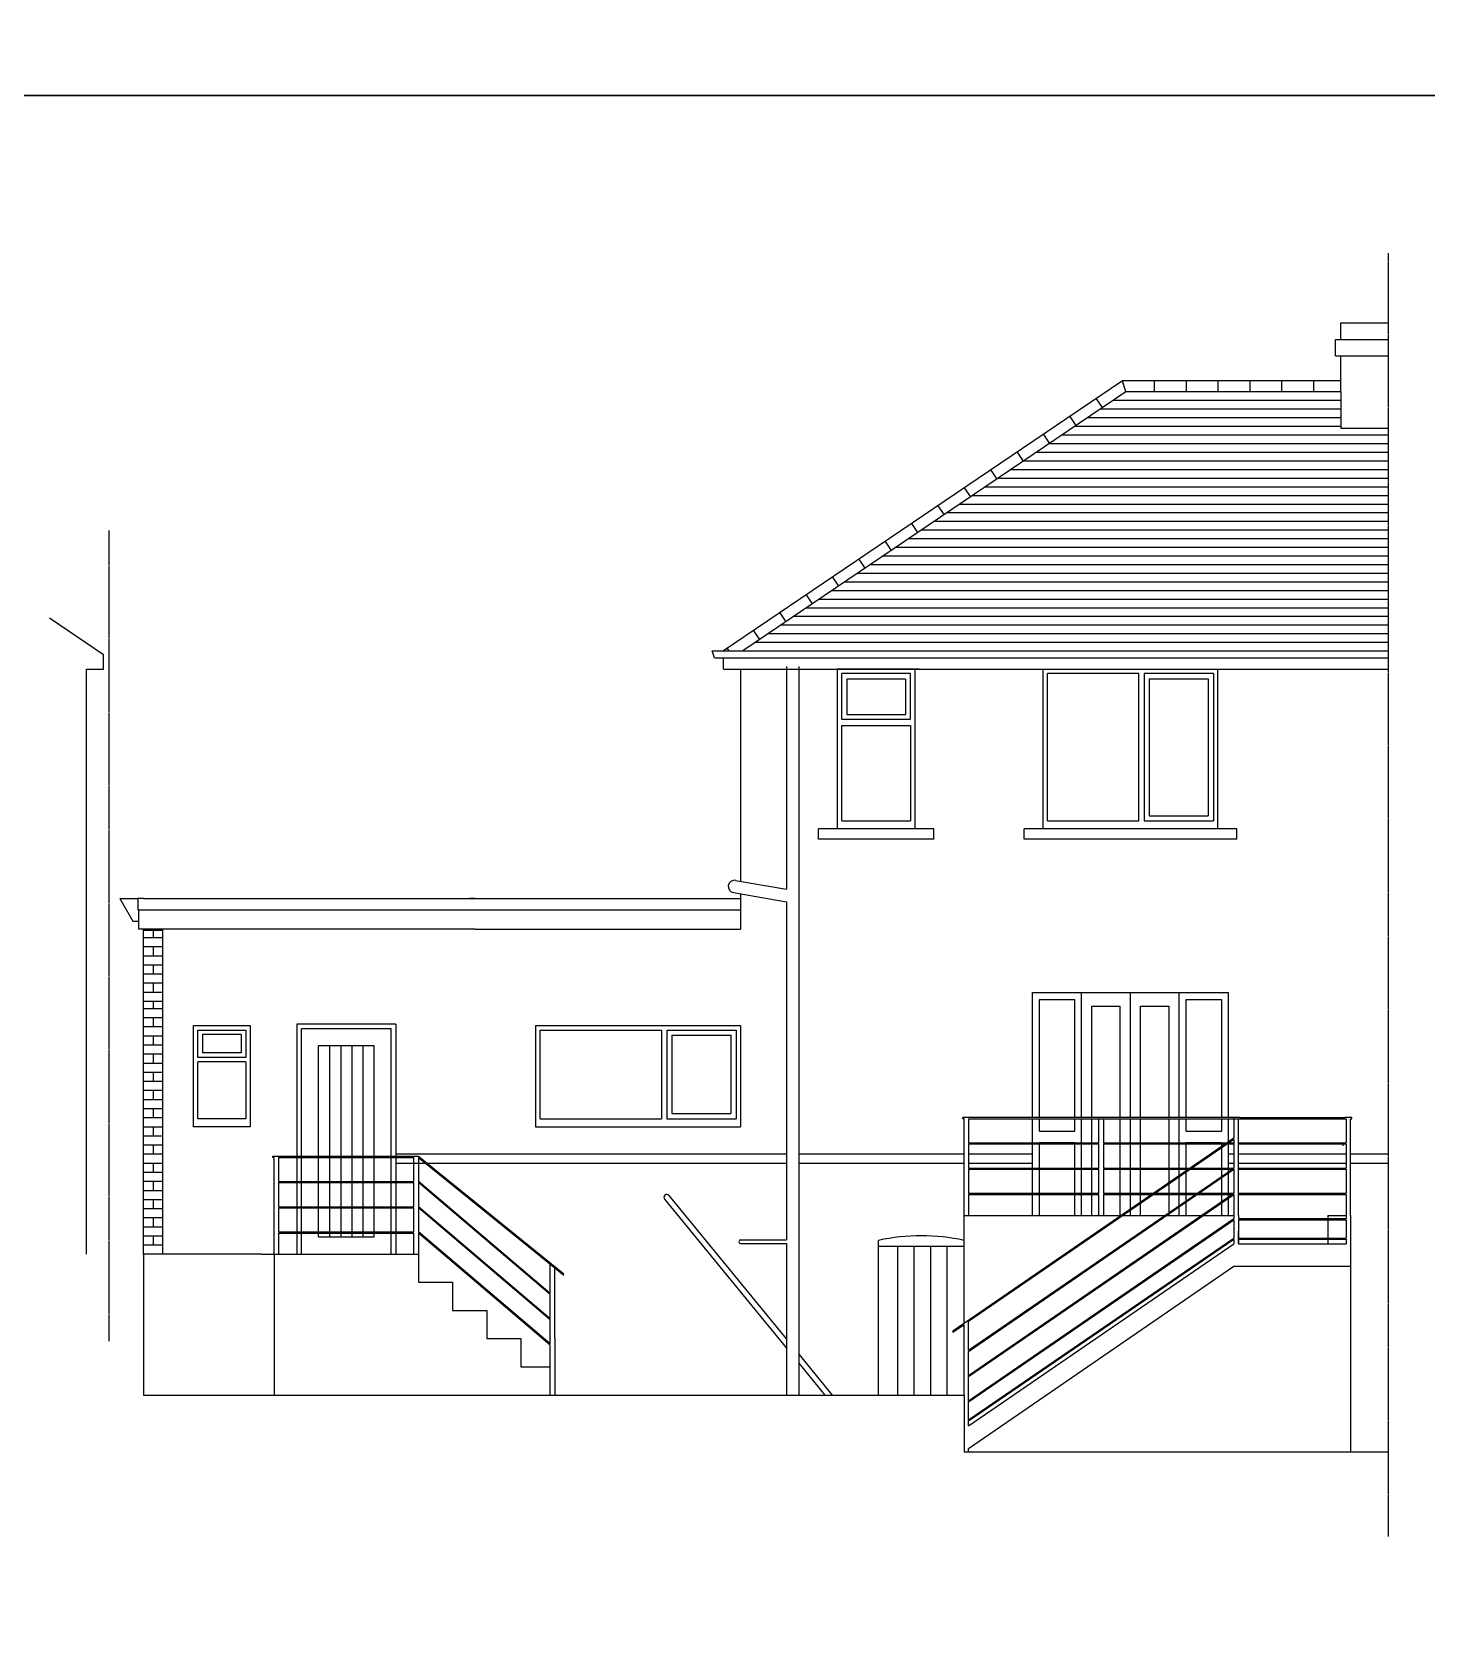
# Model space of a CAD drawing. Header units: millimetres. Extents: x -11841 to 102307, y -68819 to 40378.
# Drawn here: x 2307 to 14577, y -480 to 13636 of the extents above; entities that cross this region are included whole.
import ezdxf

# ---------------------------------------------------------------- set-up
doc = ezdxf.new("R2010")
doc.units = ezdxf.units.MM
doc.linetypes.add('ACAD_ISO02W100', pattern=[15, 12, -3])
doc.layers.add('A-Walls', color=7, linetype='Continuous')
doc.layers.add('Border', color=7, linetype='Continuous', plot=False)

msp = doc.modelspace()

# ---------------------------------------------------------------- linework, layer by layer
at = {"linetype": 'ACAD_ISO02W100'}
msp.add_line((2985.7, 2120.4), (2985.7, 9250.8), dxfattribs=at)
at = {"ltscale": 0.58}
for p, q in [((8941.9, 8055.6), (8941.9, 6096)), ((9051.9, 8055.6), (9051.9, 1647.8)), ((8495.1, 6174.7), (8941.9, 6096)), ((8476, 6066.4), (8941.9, 5984.3)), ((8941.9, 5984.3), (8941.9, 3011.8)), ((7909, 3402), (8941.9, 2140.2)), ((7870.3, 3370.3), (8941.9, 2061.3)), ((8539.7, 3011.8), (8941.9, 3011.8)), ((8539.7, 2979.8), (8941.9, 2979.8)), ((8941.9, 2979.8), (8941.9, 1647.8)), ((8941.9, 2859.8), (8941.9, 1647.8)), ((9051.9, 2005.8), (9345, 1647.8)), ((9051.9, 1926.9), (9280.3, 1647.8))]:
    msp.add_line(p, q, dxfattribs=at)
for p, q in [((2785.7, 2887.8), (2785.7, 8032.8)), ((2785.7, 8032.8), (2935.7, 8032.8)), ((12043.7, 6697.8), (12043.7, 7992.8)), ((12133.7, 7947.8), (12653.7, 7947.8)), ((12133.7, 6742.8), (12653.7, 6742.8)), ((3077.7, 6015.8), (3235.7, 6015.8)), ((3077.7, 6015.8), (3193.2, 5815.8)), ((3285.7, 6015.8), (3235.7, 6015.8)), ((3235.7, 6015.8), (3235.7, 5915.8)), ((6205.7, 6015.8), (6155.7, 6015.8)), ((3193.2, 5815.8), (3245.7, 5815.8)), ((3235.7, 5915.8), (3285.7, 5915.8)), ((3245.7, 5745.8), (3245.7, 5915.8)), ((6155.7, 5915.8), (6205.7, 5915.8)), ((3285.7, 5745.8), (3245.7, 5745.8)), ((6205.7, 5745.8), (3285.7, 5745.8)), ((3285.7, 5735.8), (3455.7, 5735.8)), ((3285.7, 5671.8), (3455.7, 5671.8)), ((3370.7, 5735.8), (3370.7, 5671.8)), ((3455.7, 2887.8), (3455.7, 5745.8)), ((6205.7, 5745.8), (6165.7, 5745.8)), ((3285.7, 5591.8), (3455.7, 5591.8)), ((3285.7, 5511.8), (3455.7, 5511.8)), ((3370.7, 5591.8), (3370.7, 5511.8)), ((3285.7, 5431.8), (3455.7, 5431.8)), ((3370.7, 5431.8), (3370.7, 5351.8)), ((3285.7, 5351.8), (3455.7, 5351.8)), ((3285.7, 5271.8), (3455.7, 5271.8)), ((3370.7, 5271.8), (3370.7, 5191.8)), ((3285.7, 5191.8), (3455.7, 5191.8)), ((3285.7, 5111.8), (3455.7, 5111.8)), ((3370.7, 5111.8), (3370.7, 5047.8)), ((11108.7, 4087.8), (11108.7, 5187.8)), ((11108.7, 5187.8), (12828.7, 5187.8)), ((11168.7, 4087.8), (11168.7, 5127.8)), ((11168.7, 5127.8), (11478.7, 5127.8)), ((11478.7, 4087.8), (11478.7, 5127.8)), ((11538.7, 4087.8), (11538.7, 5187.8)), ((11968.7, 4087.8), (11968.7, 5187.8)), ((12398.7, 4087.8), (12398.7, 5187.8)), ((12458.7, 5127.8), (12768.7, 5127.8)), ((12458.7, 4087.8), (12458.7, 5127.8)), ((12768.7, 5127.8), (12768.7, 4087.8)), ((12828.7, 5187.8), (12828.7, 4087.8)), ((3285.7, 5047.8), (3455.7, 5047.8)), ((3285.7, 4967.8), (3455.7, 4967.8)), ((3370.7, 4967.8), (3370.7, 4887.8)), ((11628.7, 5067.8), (11878.7, 5067.8)), ((11628.7, 4087.8), (11628.7, 5067.8)), ((11878.7, 4087.8), (11878.7, 5067.8)), ((12058.7, 5067.8), (12308.7, 5067.8)), ((12058.7, 4087.8), (12058.7, 5067.8)), ((12308.7, 4087.8), (12308.7, 5067.8)), ((3285.7, 4887.8), (3455.7, 4887.8)), ((3285.7, 4807.8), (3455.7, 4807.8)), ((3370.7, 4807.8), (3370.7, 4727.8)), ((3725.7, 4897.8), (4225.7, 4897.8)), ((3725.7, 4007.8), (3725.7, 4897.8)), ((3765.7, 4857.8), (4185.7, 4857.8)), ((3765.7, 4617.8), (3765.7, 4857.8)), ((3805.7, 4817.8), (3805.7, 4657.8)), ((4145.7, 4817.8), (3805.7, 4817.8)), ((4145.7, 4817.8), (4145.7, 4657.8)), ((4185.7, 4857.8), (4185.7, 4617.8)), ((4225.7, 4897.8), (4225.7, 4007.8)), ((5505.7, 4908.8), (4635.7, 4908.8)), ((4635.7, 4908.8), (4635.7, 3747.8)), ((5465.7, 4868.8), (4675.7, 4868.8)), ((4675.7, 3747.8), (4675.7, 4868.8)), ((5465.7, 3747.8), (5465.7, 4868.8)), ((5505.7, 4908.8), (5505.7, 3747.8)), ((6735.7, 4897.8), (8539.7, 4897.8)), ((6775.7, 4857.8), (7844.7, 4857.8)), ((7889.7, 4857.8), (8499.7, 4857.8)), ((7934.7, 4812.8), (8454.7, 4812.8)), ((3285.7, 4727.8), (3455.7, 4727.8)), ((5315.7, 4718.8), (4825.7, 4718.8)), ((4825.7, 3747.8), (4825.7, 4718.8)), ((4923.7, 4718.8), (4923.7, 3747.8)), ((5021.7, 4718.8), (5021.7, 3747.8)), ((5119.7, 4718.8), (5119.7, 3747.8)), ((5217.7, 4718.8), (5217.7, 3747.8)), ((5315.7, 3747.8), (5315.7, 4718.8)), ((3285.7, 4647.8), (3455.7, 4647.8)), ((3285.7, 4567.8), (3455.7, 4567.8)), ((3370.7, 4647.8), (3370.7, 4567.8)), ((4185.7, 4617.8), (3765.7, 4617.8)), ((3765.7, 4077.8), (3765.7, 4577.8)), ((4185.7, 4577.8), (3765.7, 4577.8)), ((4145.7, 4657.8), (3805.7, 4657.8)), ((4185.7, 4577.8), (4185.7, 4077.8)), ((3285.7, 4487.8), (3455.7, 4487.8)), ((3285.7, 4407.8), (3455.7, 4407.8)), ((3370.7, 4487.8), (3370.7, 4407.8)), ((3285.7, 4327.8), (3455.7, 4327.8)), ((3285.7, 4247.8), (3455.7, 4247.8)), ((3370.7, 4327.8), (3370.7, 4247.8)), ((3285.7, 4167.8), (3455.7, 4167.8)), ((3370.7, 4167.8), (3370.7, 4087.8)), ((7934.7, 4122.8), (8454.7, 4122.8)), ((3285.7, 4087.8), (3455.7, 4087.8)), ((3285.7, 4007.8), (3455.7, 4007.8)), ((3370.7, 4007.8), (3370.7, 3927.8)), ((4225.7, 4007.8), (3725.7, 4007.8)), ((4185.7, 4077.8), (3765.7, 4077.8)), ((6735.7, 4007.8), (8539.7, 4007.8)), ((10495.7, 4077.8), (10495.7, 4087.8)), ((12928.7, 4087.8), (10495.7, 4087.8)), ((10505.7, 4077.8), (10495.7, 4077.8)), ((10505.7, 3227.8), (10505.7, 4077.8)), ((10545.7, 4077.8), (10545.7, 3865.8)), ((10545.7, 4077.8), (11692.2, 4077.8)), ((10972, 4077.7), (12305.5, 4077.7)), ((11108.7, 3865.8), (11108.7, 4077.8)), ((11168.7, 3967.8), (11168.7, 4077.8)), ((11168.7, 3967.8), (11478.7, 3967.8)), ((11478.7, 3967.8), (11478.7, 4077.8)), ((11538.7, 3865.8), (11538.7, 4077.8)), ((11628.7, 3865.8), (11628.7, 4077.8)), ((11692.2, 3865.8), (11692.2, 4077.8)), ((11732.2, 4077.8), (11732.2, 3865.8)), ((11732.2, 4077.8), (12878.7, 4077.8)), ((11878.7, 3865.8), (11878.7, 4077.8)), ((11968.7, 3865.8), (11968.7, 4077.8)), ((12058.7, 3865.8), (12058.7, 4077.8)), ((12305.5, 4077.7), (12877.8, 4077.7)), ((12308.7, 3865.8), (12308.7, 4077.8)), ((12398.7, 3865.8), (12398.7, 4077.8)), ((12458.7, 3967.8), (12458.7, 4077.8)), ((12458.7, 3967.8), (12768.7, 3967.8)), ((12768.7, 4077.8), (12768.7, 3967.8)), ((12828.7, 4077.8), (12828.7, 3873.6)), ((12878.7, 4077.8), (12878.7, 4087.8)), ((12878.7, 4077.8), (12878.7, 3908)), ((12888.1, 4077.7), (13630.9, 4077.7)), ((12918.7, 3227.8), (12918.7, 4077.8)), ((12918.7, 4077.8), (12928.7, 4077.8)), ((12928.7, 4087.8), (13855.7, 4087.8)), ((12928.7, 4077.8), (13865.7, 4077.8)), ((13915.7, 4087.8), (13855.7, 4087.8)), ((13855.7, 4077.8), (13865.7, 4077.8)), ((13865.7, 4077.8), (13865.7, 3865.8)), ((13905.7, 3227.8), (13905.7, 4077.8)), ((13905.7, 4077.8), (13915.7, 4077.8)), ((13915.7, 4077.8), (13915.7, 4087.8)), ((3285.7, 3927.8), (3445.7, 3927.8)), ((3285.7, 3847.8), (3455.7, 3847.8)), ((3370.7, 3847.8), (3370.7, 3767.8)), ((12878.7, 3908), (10406.8, 2210)), ((12878.7, 3895.8), (10545.7, 2293.3)), ((10545.7, 3865.8), (11692.2, 3865.8)), ((10545.7, 3855.8), (10545.7, 3643.8)), ((10545.7, 3855.8), (11692.2, 3855.8)), ((11108.7, 3643.8), (11108.7, 3855.8)), ((11168.7, 3865.8), (11168.7, 3867.8)), ((11168.7, 3867.8), (11478.7, 3867.8)), ((11168.7, 3643.8), (11168.7, 3855.8)), ((11478.7, 3865.8), (11478.7, 3867.8)), ((11478.7, 3643.8), (11478.7, 3855.8)), ((11538.7, 3643.8), (11538.7, 3855.8)), ((11628.7, 3643.8), (11628.7, 3855.8)), ((11692.2, 3643.8), (11692.2, 3855.8)), ((11732.2, 3865.8), (12817.3, 3865.8)), ((11732.2, 3855.8), (11732.2, 3643.8)), ((11732.2, 3855.8), (12802.8, 3855.8)), ((11878.7, 3643.8), (11878.7, 3855.8)), ((11968.7, 3643.8), (11968.7, 3855.8)), ((12058.7, 3643.8), (12058.7, 3855.8)), ((12308.7, 3643.8), (12308.7, 3855.8)), ((12398.7, 3643.8), (12398.7, 3855.8)), ((12458.7, 3643.8), (12458.7, 3867.8)), ((12458.7, 3867.8), (12768.7, 3867.8)), ((12768.7, 3867.8), (12768.7, 3865.8)), ((12768.7, 3865.8), (12817.3, 3865.8)), ((12768.7, 3855.8), (12768.7, 3816.6)), ((12768.7, 3855.8), (12768.7, 3643.8)), ((12820.5, 3855.8), (12878.7, 3855.8)), ((12828.7, 3853.9), (12828.7, 3643.8)), ((12831, 3855.8), (12878.7, 3855.8)), ((12835, 3865.8), (12878.7, 3865.8)), ((12878.7, 3895.8), (12878.7, 3855.8)), ((12878.7, 3855.8), (12878.7, 3643.8)), ((12918.7, 3865.8), (13865.7, 3865.8)), ((12918.7, 3855.8), (13865.7, 3855.8)), ((13865.7, 3855.8), (13865.7, 3643.8)), ((3285.7, 3767.8), (3455.7, 3767.8)), ((3285.7, 3687.8), (3455.7, 3687.8)), ((3370.7, 3687.8), (3370.7, 3607.8)), ((4425.7, 3737.8), (4425.7, 3747.8)), ((4425.7, 3747.8), (5705.7, 3747.8)), ((4435.7, 3737.8), (4425.7, 3737.8)), ((4435.7, 2887.8), (4435.7, 3737.8)), ((4475.7, 3737.8), (4475.7, 3525.8)), ((4475.7, 3737.8), (5665.7, 3737.8)), ((4635.7, 3737.8), (4635.7, 3525.8)), ((4675.7, 3525.8), (4675.7, 3737.8)), ((4825.7, 3525.8), (4825.7, 3737.8)), ((4923.7, 3737.8), (4923.7, 3525.8)), ((5021.7, 3737.8), (5021.7, 3525.8)), ((5119.7, 3737.8), (5119.7, 3525.8)), ((5217.7, 3737.8), (5217.7, 3525.8)), ((5315.7, 3525.8), (5315.7, 3737.8)), ((5465.7, 3525.8), (5465.7, 3737.8)), ((5505.7, 3737.8), (5505.7, 3525.8)), ((5665.7, 3525.8), (5665.7, 3737.8)), ((5705.7, 3747.8), (6983.4, 2712.9)), ((5705.7, 3737.8), (5705.7, 3525.8)), ((5705.7, 3737.8), (6905.7, 2765.8)), ((3285.7, 3607.8), (3455.7, 3607.8)), ((10545.7, 3643.8), (11692.2, 3643.8)), ((10545.7, 2041.3), (12878.7, 3643.8)), ((10545.7, 3633.8), (10545.7, 3421.8)), ((10545.7, 3633.8), (11692.2, 3633.8)), ((10545.7, 2031.3), (12878.7, 3633.8)), ((11108.7, 3421.8), (11108.7, 3633.8)), ((11168.7, 3421.8), (11168.7, 3633.8)), ((11478.7, 3421.8), (11478.7, 3633.8)), ((11538.7, 3421.8), (11538.7, 3633.8)), ((11628.7, 3421.8), (11628.7, 3633.8)), ((11692.2, 3421.8), (11692.2, 3633.8)), ((11732.2, 3643.8), (12494.2, 3643.8)), ((11732.2, 3633.8), (11732.2, 3421.8)), ((11732.2, 3633.8), (12479.6, 3633.8)), ((11878.7, 3421.8), (11878.7, 3633.8)), ((11968.7, 3421.8), (11968.7, 3633.8)), ((12058.7, 3421.8), (12058.7, 3633.8)), ((12308.7, 3516.4), (12308.7, 3633.8)), ((12398.7, 3578.3), (12398.7, 3633.8)), ((12398.7, 3421.8), (12398.7, 3566.1)), ((12458.7, 3619.5), (12458.7, 3633.8)), ((12458.7, 3421.8), (12458.7, 3607.3)), ((12458.7, 3421.8), (12458.7, 3543.4)), ((12497.3, 3633.8), (12768.7, 3633.8)), ((12511.8, 3643.8), (12768.7, 3643.8)), ((12566.4, 3633.8), (12864.1, 3633.8)), ((12578.4, 3643.8), (12878.7, 3643.8)), ((12768.7, 3633.8), (12768.7, 3421.8)), ((12828.7, 3633.8), (12828.7, 3421.8)), ((12878.7, 3633.8), (12878.7, 3421.8)), ((12918.7, 3643.8), (13865.7, 3643.8)), ((12918.7, 3633.8), (13865.7, 3633.8)), ((13865.7, 3633.8), (13865.7, 3421.8)), ((3285.7, 3527.8), (3455.7, 3527.8)), ((3285.7, 3447.8), (3455.7, 3447.8)), ((3370.7, 3527.8), (3370.7, 3447.8)), ((4475.7, 3525.8), (5665.7, 3525.8)), ((4475.7, 3515.8), (4475.7, 3303.8)), ((4475.7, 3515.8), (5665.7, 3515.8)), ((4635.7, 3515.8), (4635.7, 3303.8)), ((4675.7, 3303.8), (4675.7, 3515.8)), ((4825.7, 3303.8), (4825.7, 3515.8)), ((4923.7, 3515.8), (4923.7, 3303.8)), ((5021.7, 3515.8), (5021.7, 3303.8)), ((5119.7, 3515.8), (5119.7, 3303.8)), ((5217.7, 3515.8), (5217.7, 3303.8)), ((5315.7, 3303.8), (5315.7, 3515.8)), ((5465.7, 3303.8), (5465.7, 3515.8)), ((5505.7, 3515.8), (5505.7, 3303.8)), ((5665.7, 3303.8), (5665.7, 3515.8)), ((6865.7, 2541.3), (5705.7, 3525.8)), ((5705.7, 3515.8), (5705.7, 3303.8)), ((6865.7, 2531.3), (5705.7, 3515.8)), ((10545.7, 3421.8), (11692.2, 3421.8)), ((10545.7, 1819.3), (12878.7, 3421.8)), ((10545.7, 3411.8), (10545.7, 3227.8)), ((10545.7, 3411.8), (11692.2, 3411.8)), ((10545.7, 1809.3), (12878.7, 3411.8)), ((11108.7, 3227.8), (11108.7, 3411.8)), ((11168.7, 3227.8), (11168.7, 3411.8)), ((11478.7, 3227.8), (11478.7, 3411.8)), ((11538.7, 3227.8), (11538.7, 3411.8)), ((11628.7, 3227.8), (11628.7, 3411.8)), ((11692.2, 3227.8), (11692.2, 3411.8)), ((11732.2, 3421.8), (12171, 3421.8)), ((11732.2, 3411.8), (11732.2, 3227.8)), ((11732.2, 3411.8), (12156.4, 3411.8)), ((11878.7, 3227.8), (11878.7, 3411.8)), ((11968.7, 3282.9), (11968.7, 3411.8)), ((12058.7, 3344.7), (12058.7, 3411.8)), ((12058.7, 3411.8), (12156.4, 3411.8)), ((12174.1, 3411.8), (12286.3, 3411.8)), ((12174.1, 3411.8), (12540.9, 3411.8)), ((12188.6, 3421.8), (12398.7, 3421.8)), ((12308.7, 3421.8), (12308.7, 3504.3)), ((12308.7, 3252.3), (12308.7, 3411.8)), ((12313.8, 3421.8), (12555.5, 3421.8)), ((12398.7, 3421.8), (12398.7, 3493.1)), ((12398.7, 3314.1), (12398.7, 3411.8)), ((12458.7, 3355.3), (12458.7, 3411.8)), ((12555.5, 3411.8), (12864.1, 3411.8)), ((12570, 3421.8), (12878.7, 3421.8)), ((12768.7, 3411.8), (12768.7, 3346.3)), ((12828.7, 3411.8), (12828.7, 3387.5)), ((12878.7, 3411.8), (12878.7, 3199.8)), ((12918.7, 3421.8), (13865.7, 3421.8)), ((12918.7, 3411.8), (13865.7, 3411.8)), ((13865.7, 3411.8), (13865.7, 3199.8)), ((3285.7, 3367.8), (3455.7, 3367.8)), ((3285.7, 3287.8), (3455.7, 3287.8)), ((3370.7, 3367.8), (3370.7, 3287.8)), ((4475.7, 3303.8), (5665.7, 3303.8)), ((4475.7, 3293.8), (4475.7, 3081.8)), ((4475.7, 3293.8), (5665.7, 3293.8)), ((4635.7, 3293.8), (4635.7, 3081.8)), ((4675.7, 3081.8), (4675.7, 3293.8)), ((4825.7, 3081.8), (4825.7, 3293.8)), ((4923.7, 3293.8), (4923.7, 3081.8)), ((5021.7, 3293.8), (5021.7, 3081.8)), ((5119.7, 3293.8), (5119.7, 3081.8)), ((5217.7, 3293.8), (5217.7, 3081.8)), ((5315.7, 3081.8), (5315.7, 3293.8)), ((5465.7, 3081.8), (5465.7, 3293.8)), ((5505.7, 3293.8), (5505.7, 3081.8)), ((5665.7, 3081.8), (5665.7, 3293.8)), ((6865.7, 2319.3), (5705.7, 3303.8)), ((5705.7, 3293.8), (5705.7, 3081.8)), ((6865.7, 2309.3), (5705.7, 3293.8)), ((11968.7, 3227.8), (11968.7, 3270.8)), ((12058.7, 3227.8), (12058.7, 3332.6)), ((12398.7, 3227.8), (12398.7, 3304.1)), ((12458.7, 3227.8), (12458.7, 3345.3)), ((12768.7, 3336.3), (12768.7, 3227.8)), ((12828.7, 3377.5), (12828.7, 3227.8)), ((3285.7, 3207.8), (3455.7, 3207.8)), ((3285.7, 3127.8), (3455.7, 3127.8)), ((3370.7, 3207.8), (3370.7, 3127.8)), ((10505.7, 2278), (10505.7, 3227.8)), ((10505.7, 3227.8), (11888.5, 3227.8)), ((10545.7, 1597.3), (12878.7, 3199.8)), ((10545.7, 1587.3), (12878.7, 3189.8)), ((11906.2, 3227.8), (12067, 3227.8)), ((12058.7, 3227.8), (12273.1, 3227.8)), ((12287.6, 3227.8), (12596.3, 3227.8)), ((12308.7, 3227.8), (12308.7, 3242.3)), ((12610.8, 3227.8), (12878.7, 3227.8)), ((12878.7, 3189.8), (12878.7, 3027.8)), ((12918.7, 3227.8), (12918.7, 3199.8)), ((12918.7, 3199.8), (13865.7, 3199.8)), ((12918.7, 3189.8), (12918.7, 3027.8)), ((12918.7, 3189.8), (13865.7, 3189.8)), ((13705.7, 3227.8), (13865.7, 3227.8)), ((13705.7, 3227.8), (13705.7, 3199.8)), ((13705.7, 3189.8), (13705.7, 3027.8)), ((13865.7, 3189.8), (13865.7, 3027.8)), ((13905.7, 3227.8), (13905.7, 1147.8)), ((3285.7, 3047.8), (3455.7, 3047.8)), ((3285.7, 2967.8), (3455.7, 2967.8)), ((3370.7, 3047.8), (3370.7, 2967.8)), ((4475.7, 3081.8), (5665.7, 3081.8)), ((4475.7, 3071.8), (4475.7, 2887.8)), ((4475.7, 3071.8), (5665.7, 3071.8)), ((4635.7, 3071.8), (4635.7, 2887.8)), ((4675.7, 2887.8), (4675.7, 3071.8)), ((4825.7, 3037.8), (4825.7, 3071.8)), ((4825.7, 3037.8), (5315.7, 3037.8)), ((4923.7, 3071.8), (4923.7, 3037.8)), ((5021.7, 3071.8), (5021.7, 3037.8)), ((5119.7, 3071.8), (5119.7, 3037.8)), ((5217.7, 3071.8), (5217.7, 3037.8)), ((5315.7, 3037.8), (5315.7, 3071.8)), ((5465.7, 2887.8), (5465.7, 3071.8)), ((5505.7, 3071.8), (5505.7, 2887.8)), ((5665.7, 2887.8), (5665.7, 3071.8)), ((6865.7, 2097.3), (5705.7, 3081.8)), ((5705.7, 3071.8), (5705.7, 2887.8)), ((6865.7, 2087.3), (5705.7, 3071.8)), ((9752.2, 1647.8), (9752.2, 3007.8)), ((10545.7, 1430.2), (12878.7, 3027.8)), ((10545.7, 1420.2), (12878.7, 3017.8)), ((10545.7, 1375.3), (12878.7, 2977.8)), ((12878.7, 3017.8), (12878.7, 2977.8)), ((12918.7, 2977.8), (12918.7, 3087.8)), ((12918.7, 3027.8), (13865.7, 3027.8)), ((12918.7, 3017.8), (12918.7, 2977.8)), ((12918.7, 3017.8), (13865.7, 3017.8)), ((12918.7, 2977.8), (13705.7, 2977.8)), ((13705.7, 3017.8), (13705.7, 2977.8)), ((13705.7, 2977.8), (13865.7, 2977.8)), ((13865.7, 3017.8), (13865.7, 2977.8)), ((3285.7, 2887.8), (3285.7, 1647.8)), ((3455.7, 2887.8), (3285.7, 2887.8)), ((4325.7, 2887.8), (3455.7, 2887.8)), ((4325.7, 2887.8), (5705.7, 2887.8)), ((4435.7, 2887.8), (4435.7, 1647.8)), ((5705.7, 2887.8), (5705.7, 2639.8)), ((9752.2, 2957.8), (10505.7, 2957.8)), ((9922.2, 1647.8), (9922.2, 2957.8)), ((10067.2, 1647.8), (10067.2, 2957.8)), ((10212.2, 1647.8), (10212.2, 2957.8)), ((10357.2, 1647.8), (10357.2, 2957.8)), ((6865.7, 2541.3), (6865.7, 2798.2)), ((6905.7, 2147.8), (6905.7, 2765.8)), ((6905.7, 2765.8), (6983.4, 2702.9)), ((12878.7, 2777.8), (10545.7, 1175.3)), ((13905.7, 2777.8), (12878.7, 2777.8)), ((5705.7, 2639.8), (6005.7, 2639.8)), ((6005.7, 2639.8), (6005.7, 2391.8)), ((6865.7, 2319.3), (6865.7, 2531.3)), ((6005.7, 2391.8), (6305.7, 2391.8)), ((6305.7, 2391.8), (6305.7, 2143.8)), ((6865.7, 2097.3), (6865.7, 2309.3)), ((10505.7, 2265.8), (10406.8, 2197.9)), ((10505.7, 1647.8), (10505.7, 2265.8)), ((10545.7, 2041.3), (10545.7, 2293.3)), ((6305.7, 2143.8), (6605.7, 2143.8)), ((6605.7, 2143.8), (6605.7, 1895.8)), ((6905.7, 2147.8), (6905.7, 1647.8)), ((10406.8, 2210), (10406.8, 2197.9)), ((6865.7, 1647.8), (6865.7, 2087.3)), ((10545.7, 1819.3), (10545.7, 2031.3)), ((6605.7, 1895.8), (6865.7, 1895.8)), ((6905.7, 1895.8), (6905.7, 1647.8)), ((10545.7, 1597.3), (10545.7, 1809.3)), ((3285.7, 1647.8), (6825.7, 1647.8)), ((6825.7, 1647.8), (10505.7, 1647.8)), ((10505.7, 1647.8), (10505.7, 1147.8)), ((10545.7, 1430.2), (10545.7, 1587.3)), ((10545.7, 1375.3), (10545.7, 1420.2)), ((10505.7, 1147.8), (14238.7, 1147.8)), ((10545.7, 1147.8), (10545.7, 1175.3))]:
    msp.add_line(p, q)
at = {"color": 252}
msp.add_line((13835.9, 3860.4), (13835.9, 3840.4), dxfattribs=at)
at = {"color": 254}
msp.add_line((13630.9, 3410.4), (13835.9, 3410.4), dxfattribs=at)
at = {"ltscale": 0.58}
for centre, radius, start, end in [((8485.5, 6120.6), 55, 80, 260), ((7889.7, 3386.1), 25, 39.30363, 219.30363), ((8539.7, 2995.8), 16, 90, 270)]:
    msp.add_arc(centre, radius, start, end, dxfattribs=at)
msp.add_arc((10128.9, 1253.6), 1794.3, 77.87908, 102.12092)
at = {"layer": 'A-Walls', "linetype": 'ACAD_ISO02W100'}
msp.add_line((14238.7, 402.2), (14238.7, 11690.4), dxfattribs=at)
at = {"layer": 'A-Walls', "color": 7}
for p, q in [((13818.7, 10932.8), (13818.7, 11077.8)), ((13818.7, 11077.8), (14238.7, 11077.8)), ((13773.7, 10787.8), (13773.7, 10932.8)), ((13773.7, 10932.8), (14238.7, 10932.8)), ((13773.7, 10787.8), (14238.7, 10787.8)), ((13818.7, 10567.8), (13818.7, 10787.8)), ((11898.7, 10567.8), (8389.7, 8192.8)), ((11927.8, 10472.8), (8559.2, 8192.8)), ((13818.7, 10567.8), (11898.7, 10567.8)), ((11927.8, 10472.8), (11898.7, 10567.8)), ((13818.7, 10472.8), (11927.8, 10472.8)), ((12178.7, 10567.8), (12178.7, 10472.8)), ((12458.7, 10567.8), (12458.7, 10472.8)), ((12738.7, 10567.8), (12738.7, 10472.8)), ((13018.7, 10567.8), (13018.7, 10472.8)), ((13298.7, 10567.8), (13298.7, 10472.8)), ((13578.7, 10567.8), (13578.7, 10472.8)), ((13818.7, 10472.8), (13818.7, 10567.8)), ((13818.7, 10472.8), (13818.7, 10152.8)), ((11666.8, 10410.9), (11720.1, 10332.2)), ((11434.9, 10253.9), (11488.2, 10175.3)), ((11203, 10097), (11256.3, 10018.3)), ((13818.7, 10152.8), (14238.7, 10152.8)), ((10971.2, 9940.1), (11024.4, 9861.4)), ((10739.3, 9783.1), (10792.5, 9704.4)), ((10507.4, 9626.2), (10560.7, 9547.5)), ((10275.5, 9469.2), (10328.8, 9390.6)), ((10043.6, 9312.3), (10096.9, 9233.6)), ((9811.8, 9155.3), (9865, 9076.7)), ((9579.9, 8998.4), (9633.1, 8919.7)), ((9348, 8841.4), (9401.2, 8762.8)), ((9116.1, 8684.5), (9169.4, 8605.8)), ((2459.4, 8484.8), (2935.7, 8162.4)), ((8884.2, 8527.6), (8937.5, 8448.9)), ((8652.4, 8370.6), (8705.6, 8291.9)), ((8309.7, 8132.8), (8289.7, 8192.8)), ((8420.5, 8213.7), (8434.6, 8192.8)), ((2935.7, 8032.8), (2935.7, 8162.4)), ((8389.7, 8032.8), (8389.7, 8132.8)), ((10109.7, 8032.8), (9389.7, 8032.8)), ((9389.7, 8032.8), (9389.7, 6627.8)), ((9429.7, 7592.8), (9429.7, 7992.8)), ((10034.7, 7992.8), (9429.7, 7992.8)), ((9474.7, 7942.8), (9474.7, 7632.8)), ((9989.7, 7942.8), (9474.7, 7942.8)), ((9989.7, 7942.8), (9989.7, 7632.8)), ((10034.7, 7592.8), (10034.7, 7992.8)), ((10074.7, 6627.8), (10074.7, 8032.8)), ((11198.7, 8032.8), (11198.7, 6627.8)), ((11238.7, 6697.8), (11238.7, 7992.8)), ((12043.7, 7992.8), (11238.7, 7992.8)), ((12088.7, 7992.8), (12088.7, 6697.8)), ((12698.7, 7992.8), (12088.7, 7992.8)), ((12133.7, 7947.8), (12133.7, 6742.8)), ((12653.7, 7947.8), (12653.7, 6742.8)), ((12698.7, 7992.8), (12698.7, 6697.8)), ((12738.7, 6627.8), (12738.7, 8032.8)), ((9474.7, 7632.8), (9989.7, 7632.8)), ((9429.7, 7592.8), (10034.7, 7592.8)), ((9429.7, 6697.8), (9429.7, 7537.8)), ((9429.7, 7537.8), (10034.7, 7537.8)), ((10034.7, 7537.8), (10034.7, 6697.8)), ((9429.7, 6697.8), (10034.7, 6697.8)), ((11238.7, 6697.8), (12043.7, 6697.8)), ((12088.7, 6697.8), (12698.7, 6697.8)), ((10239.7, 6627.8), (9224.7, 6627.8)), ((9224.7, 6537.8), (9224.7, 6627.8)), ((10239.7, 6537.8), (9224.7, 6537.8)), ((10239.7, 6537.8), (10239.7, 6627.8)), ((12903.7, 6627.8), (11033.7, 6627.8)), ((11033.7, 6537.8), (11033.7, 6627.8)), ((12903.7, 6537.8), (11033.7, 6537.8)), ((12903.7, 6537.8), (12903.7, 6627.8)), ((6735.7, 4897.8), (6735.7, 4007.8)), ((6775.7, 4077.8), (6775.7, 4857.8)), ((7844.7, 4857.8), (7844.7, 4077.8)), ((7889.7, 4857.8), (7889.7, 4077.8)), ((7934.7, 4812.8), (7934.7, 4122.8)), ((8454.7, 4812.8), (8454.7, 4122.8)), ((8499.7, 4857.8), (8499.7, 4077.8)), ((6775.7, 4077.8), (7844.7, 4077.8)), ((7889.7, 4077.8), (8499.7, 4077.8)), ((5505.7, 3767.8), (8941.9, 3767.8)), ((5505.7, 3687.8), (8941.9, 3687.8)), ((9051.9, 3767.8), (10505.7, 3767.8)), ((9051.9, 3687.8), (10505.7, 3687.8)), ((10545.7, 3767.8), (11108.7, 3767.8)), ((10545.7, 3687.8), (11108.7, 3687.8)), ((12828.7, 3767.8), (12878.7, 3767.8)), ((12828.7, 3687.8), (12878.7, 3687.8)), ((12918.7, 3767.8), (13865.7, 3767.8)), ((12918.7, 3687.8), (13865.7, 3687.8)), ((13905.7, 3767.8), (14238.7, 3767.8)), ((13905.7, 3687.8), (14238.7, 3687.8))]:
    msp.add_line(p, q, dxfattribs=at)
at = {"layer": 'A-Walls'}
for p, q in [((11703.2, 10320.8), (13818.7, 10320.8)), ((11815.5, 10396.8), (13818.7, 10396.8)), ((11478.7, 10168.8), (13818.7, 10168.8)), ((11590.9, 10244.8), (13818.7, 10244.8)), ((11366.4, 10092.8), (14238.7, 10092.8)), ((11141.8, 9940.8), (14238.7, 9940.8)), ((11254.1, 10016.8), (14238.7, 10016.8)), ((10917.2, 9788.8), (14238.7, 9788.8)), ((11029.5, 9864.8), (14238.7, 9864.8)), ((10692.6, 9636.8), (14238.7, 9636.8)), ((10804.9, 9712.8), (14238.7, 9712.8)), ((10468.1, 9484.8), (14238.7, 9484.8)), ((10580.4, 9560.8), (14238.7, 9560.8)), ((10243.5, 9332.8), (14238.7, 9332.8)), ((10355.8, 9408.8), (14238.7, 9408.8)), ((10018.9, 9180.8), (14238.7, 9180.8)), ((10131.2, 9256.8), (14238.7, 9256.8)), ((9906.6, 9104.8), (14238.7, 9104.8)), ((9682.1, 8952.8), (14238.7, 8952.8)), ((9794.3, 9028.8), (14238.7, 9028.8)), ((9457.5, 8800.8), (14238.7, 8800.8)), ((9569.8, 8876.8), (14238.7, 8876.8)), ((9232.9, 8648.8), (14238.7, 8648.8)), ((9345.2, 8724.8), (14238.7, 8724.8)), ((9008.3, 8496.8), (14238.7, 8496.8)), ((9120.6, 8572.8), (14238.7, 8572.8)), ((8783.7, 8344.8), (14238.7, 8344.8)), ((8896, 8420.8), (14238.7, 8420.8)), ((8289.7, 8192.8), (14238.7, 8192.8)), ((8671.5, 8268.8), (14238.7, 8268.8)), ((8309.7, 8132.8), (14238.7, 8132.8)), ((8389.7, 8032.8), (14238.7, 8032.8)), ((8539.7, 8032.8), (8539.7, 6166.9)), ((3285.7, 6015.8), (6205.7, 6015.8)), ((6205.7, 6015.8), (8539.7, 6015.8)), ((8539.7, 6055.2), (8539.7, 5745.8)), ((3285.7, 5915.8), (6205.7, 5915.8)), ((6205.7, 5915.8), (8539.7, 5915.8)), ((3285.7, 2887.8), (3285.7, 5745.8)), ((6205.7, 5745.8), (8539.7, 5745.8)), ((8539.7, 4897.8), (8539.7, 4007.8))]:
    msp.add_line(p, q, dxfattribs=at)
at = {"layer": 'Border'}
for points in [[(-11841.2, 40377.8), (28999.2, 40377.8), (28999.2, 13078.6), (-11841.2, 13078.6)], [(-11841.2, 13078.6), (28999.2, 13078.6), (28999.2, -14220.6), (-11841.2, -14220.6)]]:
    msp.add_lwpolyline(points, close=True, dxfattribs=at)

doc.saveas('drawing.dxf')
